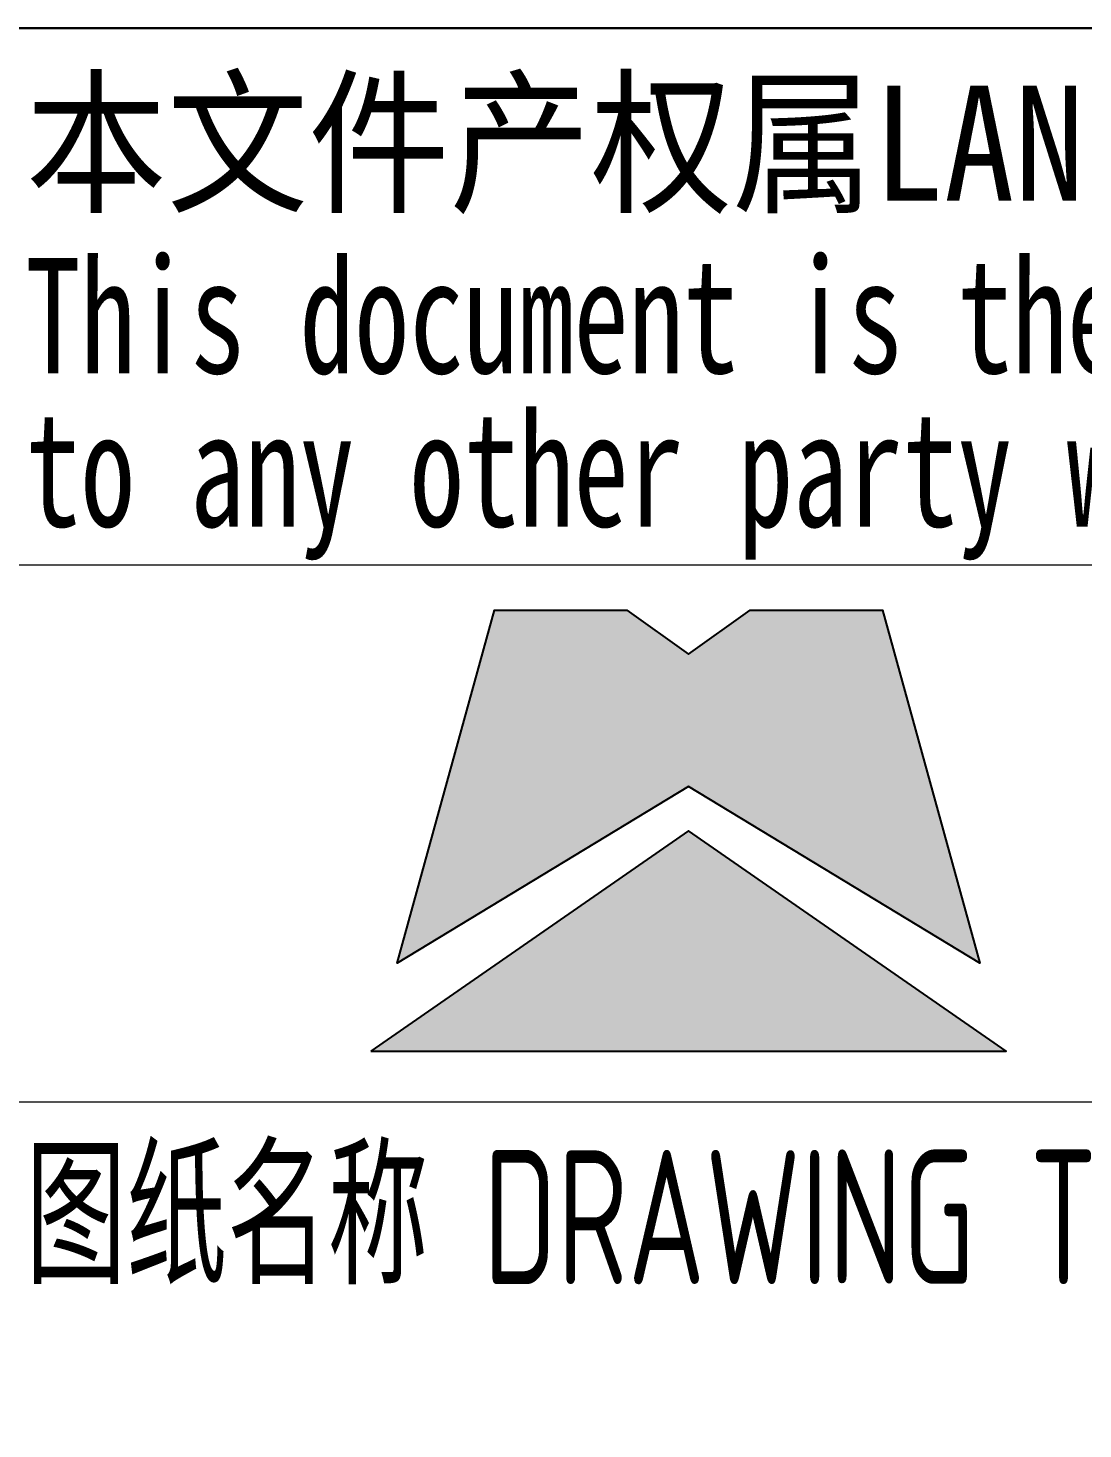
# Model space of a CAD drawing. Header units: millimetres. Extents: x 2286 to 2706, y 1359 to 1656.
# Drawn here: x 2577.62 to 2605.12, y 1397.63 to 1434.15 of the extents above; entities that cross this region are included whole.
import ezdxf
from ezdxf.enums import TextEntityAlignment as Align

# ---------------------------------------------------------------- set-up
doc = ezdxf.new("R2010")
doc.units = ezdxf.units.MM
for name, color, linetype, lineweight in [('1粗实线', 7, 'Continuous', 30), ('7文本', 2, 'Continuous', 18), ('8标注', 3, 'Continuous', 18), ('9图表', 4, 'Continuous', 18)]:
    doc.layers.add(name, color=color, linetype=linetype, lineweight=lineweight)
doc.layers.add('LOGO 1', color=7, linetype='Continuous', true_color=0x1e2380)
doc.layers.add('LOGO 2', color=7, linetype='Continuous', true_color=0x0075c2)
doc.styles.add('lanpec', font='bpec_e.shx', dxfattribs={"width": 0.75, "bigfont": 'hztxt.shx'})
doc.styles.add('黑体', font='simhei.ttf', dxfattribs={"width": 1.5})

# ---------------------------------------------------------------- blocks, each defined once
blk = doc.blocks.new('蓝滨LOGO')
at = {"layer": 'LOGO 1'}
h = blk.add_hatch(color=174, dxfattribs=at)
h.dxf.hatch_style = 1
h.paths.add_polyline_path([(-0.003, 0.029), (16.557, 0.029), (8.277, 5.779)])
at = {"layer": 'LOGO 2'}
h = blk.add_hatch(color=152, dxfattribs=at)
h.dxf.hatch_style = 1
h.paths.add_polyline_path([(8.277, 6.929), (15.867, 2.329), (13.337, 11.529), (9.887, 11.529), (8.277, 10.379), (6.667, 11.529), (3.217, 11.529), (0.687, 2.329)])
at = {"layer": 'LOGO 1'}
blk.add_line((-0.003, 0.029), (16.557, 0.029), dxfattribs=at)
blk.add_lwpolyline([(-0.003, 0.029), (16.557, 0.029), (8.277, 5.779)], close=True, dxfattribs=at)
at = {"layer": 'LOGO 2'}
blk.add_lwpolyline([(8.277, 6.929), (0.687, 2.329), (3.217, 11.529), (6.667, 11.529), (8.277, 10.379), (9.887, 11.529), (13.337, 11.529), (15.867, 2.329)], close=True, dxfattribs=at)
blk = doc.blocks.new('蓝滨、蓝科零件图标题栏模板')
at = {"layer": '1粗实线'}
blk.add_lwpolyline([(-180, 0), (0, 0), (0, 70), (-180, 70)], close=True, dxfattribs=at)
at = {"layer": '9图表'}
for p, q in [((-124, 56), (0, 56)), ((-180, 42), (0, 42))]:
    blk.add_line(p, q, dxfattribs=at)
at = {"layer": '8标注'}
blk.add_blockref('蓝滨LOGO', (-114, 43.291), dxfattribs=at)
at = {"layer": '7文本', "style": 'lanpec'}
for tag, height, width, p in [('设计证书号', 4, 0.7, (-15.5, 38.5, 0)), ('设计签名', 4, 0.75, (-155.5, 31.5, 0)), ('设计日期', 4, 0.75, (-134.5, 31.5, 0)), ('项目编号', 4, 0.75, (-15.5, 31.5, 0)), ('名称', 5, 0.75, (-84, 30)), ('校对签名', 4, 0.75, (-155.5, 24.5, 0)), ('校对日期', 4, 0.75, (-134.5, 24.5, 0)), ('规格', 5, 0.75, (-84, 24)), ('产品编号', 4, 0.75, (-15.5, 24.5, 0)), ('审核签名', 4, 0.75, (-155.5, 17.5, 0)), ('审核日期', 4, 0.75, (-134.5, 17.5, 0)), ('设计阶段', 4, 0.75, (-15.5, 17.5, 0)), ('材料', 4, 0.75, (-54, 10.5, 0)), ('图幅', 4, 0.75, (-25.5, 10.5, 0)), ('比例', 4, 0.75, (-5, 10.5, 0)), ('重量', 4, 0.75, (-50.5, 3.5, 0)), ('REV', 3, 0.75, (-25.5, 3.5, 0))]:
    blk.add_attdef(tag, text='', height=height, dxfattribs=dict(at, width=width)).set_placement(p, align=Align.MIDDLE_CENTER)
at = {"layer": '7文本', "style": 'lanpec', "width": 0.75}
for tag, p in [('图号', (-110.5, 10.5)), ('文件编号', (-110.5, 3.5, 0))]:
    blk.add_attdef(tag, text='', height=4, dxfattribs=at).set_placement(p, align=Align.MIDDLE_LEFT)
at = {"layer": '9图表'}
for s, height, style, width, p in [('本文件产权属LANPEC所有,未经LANPEC书面许可不准复制或转让第三方。', 3, '黑体', 0.9, (-123, 67)), ('This document is the property of LANPEC. It shall not be reproduced or transfered', 3, '黑体', 0.7, (-123, 62.5)), ("to any other party without LANPEC's permission in written form.", 3, '黑体', 0.7, (-123, 58.5)), ('图纸名称 DRAWING TITLE:', 3.5, 'lanpec', 0.75, (-123, 39))]:
    blk.add_text(s, height=height, dxfattribs=dict(at, style=style, width=width)).set_placement(p, align=Align.MIDDLE_LEFT)

msp = doc.modelspace()

# ---------------------------------------------------------------- block references
at = {"layer": '8标注'}
msp.add_blockref('蓝滨、蓝科零件图标题栏模板', (2700.557, 1364.154), dxfattribs=at)

doc.saveas('drawing.dxf')
